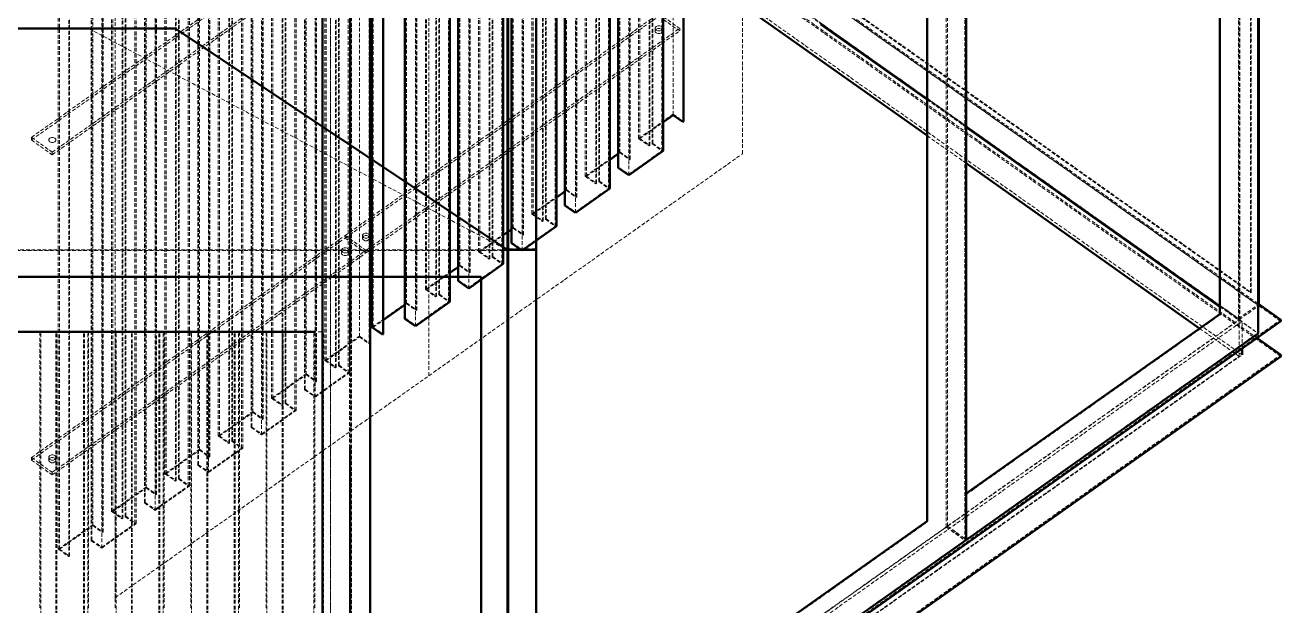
# Model space of a CAD drawing. Header units: millimetres. Extents: x -3516 to 3327, y -3082 to 3456.
# Drawn here: x 1629 to 3327, y -891 to -107 of the extents above; entities that cross this region are included whole.
import ezdxf

# ---------------------------------------------------------------- set-up
doc = ezdxf.new("R2010")
doc.units = ezdxf.units.MM
doc.linetypes.add('Hidden', pattern=[15, 5, -3, 5, -2])
for name, color, linetype, lineweight in [('Default', 7, 'Continuous', 50), ('Edges', 7, 'Hidden', 15), ('HiddenEdges', 2, 'Hidden', 15), ('HiddenSilhouettes', 2, 'Hidden', 15), ('HiddenWires', 7, 'Hidden', 15), ('Silhouettes', 7, 'Continuous', 50), ('Wires', 7, 'Hidden', 15)]:
    doc.layers.add(name, color=color, linetype=linetype, lineweight=lineweight)

# ---------------------------------------------------------------- blocks, each defined once
blk = doc.blocks.new('Left')
at = {"layer": 'Edges'}
blk.add_lwpolyline([(282.8, 1169.8), (848.8, 870.4)], dxfattribs=at)
for points in [[(216.5, 386.8, 0), (216.5, 759.8, 0)], [(282.5, 386.8, 0), (282.5, 759.8, 0)], [(318.5, 386.8, 0), (318.5, 759.8, 0)], [(384.5, 386.8, 0), (384.5, 759.8, 0)], [(420.5, 386.8, 0), (420.5, 759.8, 0)], [(486.5, 386.8, 0), (486.5, 759.8, 0)], [(522.5, 386.8, 0), (522.5, 759.8, 0)], [(588.5, 386.8, 0), (588.5, 759.8, 0)]]:
    blk.add_polyline3d(points, dxfattribs=at)
for points in [[(238.3, 759.8, 0)], [(239.5, 759.8, 0)], [(275.5, 759.8, 0)], [(276.7, 759.8, 0)], [(340.3, 759.8, 0)], [(341.5, 759.8, 0)], [(377.5, 759.8, 0)], [(378.7, 759.8, 0)], [(442.3, 759.8, 0)], [(443.5, 759.8, 0)], [(479.5, 759.8, 0)], [(480.7, 759.8, 0)], [(544.3, 759.8, 0)], [(545.5, 759.8, 0)]]:
    blk.add_polyline3d(points, close=True, dxfattribs=at)
at = {"layer": 'HiddenEdges'}
blk.add_lwpolyline([(848.8, 870.4), (850, 869.8)], dxfattribs=at)
for points in [[(886.8, 872.2, 0), (886.8, 1479.8, 0)], [(888, 886, 0), (886.8, 886, 0)], [(886.8, 872.2, 0), (850, 872.2, 0)], [(886.8, 869.8, 0), (850, 869.8, 0)], [(886.8, -1517.8, 0), (886.8, 869.8, 0)], [(888, 856, 0), (886.8, 856, 0)], [(238.3, -380.2, 0), (238.3, 759.8, 0)], [(239.5, -380.2, 0), (239.5, 759.8, 0)], [(275.5, -380.2, 0), (275.5, 759.8, 0)], [(276.7, -380.2, 0), (276.7, 759.8, 0)], [(340.3, -380.2, 0), (340.3, 759.8, 0)], [(341.5, -380.2, 0), (341.5, 759.8, 0)], [(377.5, -380.2, 0), (377.5, 759.8, 0)], [(378.7, -380.2, 0), (378.7, 759.8, 0)], [(442.3, -380.2, 0), (442.3, 759.8, 0)], [(443.5, -380.2, 0), (443.5, 759.8, 0)], [(479.5, -380.2, 0), (479.5, 759.8, 0)], [(480.7, -380.2, 0), (480.7, 759.8, 0)], [(544.3, -380.2, 0), (544.3, 759.8, 0)], [(545.5, -380.2, 0), (545.5, 759.8, 0)]]:
    blk.add_polyline3d(points, dxfattribs=at)
at = {"layer": 'HiddenSilhouettes'}
for points in [[(-290, 871, 0), (848.2, 871, 0)], [(848.8, 871, 0), (850, 871, 0)], [(848.8, 870.6, 0), (850, 869.8, 0)], [(217.7, -380.2, 0), (217.7, 759.8, 0)], [(281.3, -380.2, 0), (281.3, 759.8, 0)], [(319.7, -380.2, 0), (319.7, 759.8, 0)], [(383.3, -380.2, 0), (383.3, 759.8, 0)], [(421.7, -380.2, 0), (421.7, 759.8, 0)], [(485.3, -380.2, 0), (485.3, 759.8, 0)], [(523.7, -380.2, 0), (523.7, 759.8, 0)], [(587.3, -380.2, 0), (587.3, 759.8, 0)]]:
    blk.add_polyline3d(points, dxfattribs=at)
at = {"layer": 'HiddenWires'}
blk.add_polyline3d([(848.8, 869.8, 0), (850, 869.8, 0)], dxfattribs=at)
at = {"layer": 'Silhouettes'}
for points in [[(848.8, 869.8, 0), (848.8, 1479.8, 0)], [(888, 871, 0), (888, 1481, 0)], [(850, 869.8, 0), (850, 1191.7, 0)], [(-282.8, 1169.8, 0), (282.8, 1169.8, 0)], [(282.8, 1169.8, 0), (399.7, 1169.8, 0)], [(399.7, 1169.8, 0), (848.8, 870.6, 0)], [(848.2, 871, 0), (848.8, 871, 0)], [(848.8, 869.8, 0), (850, 869.8, 0)], [(848.8, -1520.2, 0), (848.8, 869.8, 0)], [(850, 794.5, 0), (850, 871, 0)], [(850, 871, 0), (888, 871, 0)], [(888, -1519, 0), (888, 871, 0)], [(-253.2, 834.2, 0), (813.2, 834.2, 0)], [(813.2, -1482.2, 0), (813.2, 834.2, 0)], [(850, 0, 0), (850, 794.5, 0)], [(173.5, 759.8, 0), (222.5, 759.8, 0)], [(174.7, 759.8, 0), (222.5, 759.8, 0)], [(216.5, 759.8, 0), (282.5, 759.8, 0)], [(275.5, 759.8, 0), (333.7, 759.8, 0)], [(276.7, 759.8, 0), (333.7, 759.8, 0)], [(318.5, 759.8, 0), (384.5, 759.8, 0)], [(377.5, 759.8, 0), (443.5, 759.8, 0)], [(378.7, 759.8, 0), (442.3, 759.8, 0)], [(420.5, 759.8, 0), (486.5, 759.8, 0)], [(479.5, 759.8, 0), (545.5, 759.8, 0)], [(480.7, 759.8, 0), (544.3, 759.8, 0)], [(522.5, 759.8, 0), (588.5, 759.8, 0)]]:
    blk.add_polyline3d(points, dxfattribs=at)
for points in [[(850, 871, 0)], [(217.7, 759.8, 0)], [(281.3, 759.8, 0)], [(319.7, 759.8, 0)], [(383.3, 759.8, 0)], [(421.7, 759.8, 0)], [(485.3, 759.8, 0)], [(523.7, 759.8, 0)], [(587.3, 759.8, 0)]]:
    blk.add_polyline3d(points, close=True, dxfattribs=at)
at = {"layer": 'Wires'}
for points in [[(-850, 869.8, 0), (848.8, 869.8, 0)], [(0, 759.8, 0), (600, 759.8, 0)], [(600, -380.2, 0), (600, 759.8, 0)]]:
    blk.add_polyline3d(points, dxfattribs=at)
blk = doc.blocks.new('Isometric')
at = {"layer": 'Edges'}
for points in [[(1863.7, -1528.8), (1863.7, 159.5)], [(1838.5, -1511), (1838.5, 141.7)], [(1813.3, -1503.6), (1813.3, 123.9)], [(1467.7, -1808.8), (1467.7, -120.5)], [(1468.5, -1809.1), (1468.5, -119.1)], [(1417.3, -1783.6), (1417.3, -156.1)], [(1073, -1234), (1073, -427.9)], [(1086.3, -1243.4), (1086.3, -437.3)], [(1012.9, -1315.3), (1012.9, -509.2)], [(940.8, -1366.3), (940.8, -560.2)], [(868.7, -1417.3), (868.7, -611.2)], [(796.6, -1468.3), (796.6, -662.2)], [(609.5, -2379.7), (609.5, -689.7)], [(724.4, -1519.3), (724.4, -713.2)], [(679.9, -1530.8), (679.9, -724.7)], [(1273.6, -1110.4), (1416.5, -1211.4)], [(1469.4, -1248.8), (1812.5, -1491.4)], [(1469.4, -1249.7), (1812.5, -1492.3)], [(636.4, -2400.7), (1895, -1510.7)], [(1469.4, -1746.8), (1813.3, -1503.6)], [(1469.4, -1772), (1838.5, -1511)], [(1812.5, -1503), (1813.3, -1503.6)], [(1469.4, -1807.6), (1863.7, -1528.8)], [(636.4, -2448), (1895, -1558)], [(1416.5, -1783), (1417.3, -1783.6)], [(663.3, -2316.8), (1417.3, -1783.6)], [(663.3, -2342), (1442.5, -1791)], [(1442.5, -1791), (1467.7, -1808.8)], [(663.3, -2377.6), (1467.7, -1808.8)]]:
    blk.add_lwpolyline(points, dxfattribs=at)
for points in [[(1442.5, -1791, 0), (1442.5, -138.3, 0)], [(662.4, -2379.1, 0), (662.4, -689.1, 0)], [(1087.2, -979.4, 0), (1416.5, -1212.3, 0)], [(1838.5, -1511, 0), (1863.7, -1528.8, 0)], [(636.4, -1684.5, 0), (636.4, -1531.3, 0)], [(636.4, -2411, 0), (1842.7, -1558, 0)]]:
    blk.add_polyline3d(points, dxfattribs=at)
blk.add_polyline3d([(1838.5, -1511, 0)], close=True, dxfattribs=at)
at = {"layer": 'HiddenEdges'}
for points in [[(-608.1, 257.2), (1895, -1512.8)], [(-634.3, 238.7), (1842.7, -1512.8)], [(-608.1, 209.8), (1895, -1560.2)], [(1854.7, -1473.6), (1854.7, 195.2)], [(1838.5, -1510.7), (1838.5, 179.3)], [(1468.5, -1746.2), (1468.5, -108.3)], [(1040.5, -1275.8), (1040.5, -469.7)], [(1045.5, -1272.3), (1045.5, -466.2)], [(1000.9, -1285), (1000.9, -478.9)], [(1014.2, -1294.4), (1014.2, -488.3)], [(968.4, -1326.8), (968.4, -520.7)], [(973.3, -1323.3), (973.3, -517.2)], [(928.8, -1336), (928.8, -529.9)], [(942.1, -1345.4), (942.1, -539.3)], [(927.5, -1355.7), (927.5, -549.6)], [(896.3, -1377.8), (896.3, -571.7)], [(901.2, -1374.3), (901.2, -568.2)], [(856.7, -1387), (856.7, -580.9)], [(870, -1396.4), (870, -590.3)], [(824.1, -1428.8), (824.1, -622.7)], [(829.1, -1425.3), (829.1, -619.2)], [(784.5, -1438), (784.5, -631.9)], [(797.8, -1447.4), (797.8, -641.3)], [(783.3, -1457.7), (783.3, -651.6)], [(635.5, -2359.2), (635.5, -670.9)], [(662.4, -2316.2), (662.4, -678.3)], [(752, -1479.8), (752, -673.7)], [(757, -1476.3), (757, -670.2)], [(599.8, -2361), (599.8, -692.2)], [(609.5, -2377.6), (609.5, -689.3)], [(712.4, -1489), (712.4, -682.9)], [(725.7, -1498.4), (725.7, -692.3)], [(711.1, -1508.7), (711.1, -702.6)], [(648.8, -1534), (648.8, -727.9)], [(662.1, -1543.4), (662.1, -737.3)], [(576.6, -1585), (576.6, -778.9)], [(616.2, -1575.8), (616.2, -769.7)], [(621.2, -1572.3), (621.2, -766.2)], [(589.9, -1594.4), (589.9, -788.3)], [(575.4, -1604.7), (575.4, -798.6)], [(504.5, -1636), (504.5, -829.9)], [(544.1, -1626.8), (544.1, -820.7)], [(549.1, -1623.3), (549.1, -817.2)], [(517.8, -1645.4), (517.8, -839.3)], [(516.5, -1666.3), (516.5, -860.2)], [(432.4, -1687), (432.4, -880.9)], [(472, -1677.8), (472, -871.7)], [(476.9, -1674.3), (476.9, -868.2)], [(445.7, -1696.4), (445.7, -890.3)], [(431.1, -1706.7), (431.1, -900.6)], [(444.4, -1717.3), (444.4, -911.2)], [(360.3, -1738), (360.3, -931.9)], [(399.9, -1728.8), (399.9, -922.7)], [(404.8, -1725.3), (404.8, -919.2)], [(373.6, -1747.4), (373.6, -941.3)], [(359, -1757.7), (359, -951.6)], [(372.3, -1768.3), (372.3, -962.2)], [(288.1, -1789), (288.1, -982.9)], [(327.7, -1779.8), (327.7, -973.7)], [(332.7, -1776.3), (332.7, -970.2)], [(301.4, -1798.4), (301.4, -992.3)], [(286.9, -1808.7), (286.9, -1002.6)], [(300.2, -1819.3), (300.2, -1013.2)], [(255.6, -1830.8), (255.6, -1024.7)], [(1299.7, -1092), (1863.7, -1490.8)], [(233.3, -1287.7), (233.3, -1284.2)], [(1838.5, -1511.5), (1838.5, -1378.2)], [(629.3, -1400.4), (629.3, -1396.9)], [(1812.5, -1491.4), (1837.6, -1509.2)], [(636.4, -2410.2), (1838.5, -1560.2)], [(233.3, -1720.4), (233.3, -1716.9)], [(1469.4, -1746.8), (1469.4, -1746.8)], [(1444.2, -1789.8), (1469.4, -1772)], [(636.4, -2360.7), (1442.5, -1790.7)]]:
    blk.add_lwpolyline(points, dxfattribs=at)
blk.add_lwpolyline([(1838.5, -1510.7)], close=True, dxfattribs=at)
for points in [[(999.6, -1304.7, 0), (999.6, -498.6, 0)], [(855.4, -1406.7, 0), (855.4, -600.6, 0)], [(588.7, -1615.3, 0), (588.7, -809.2, 0)], [(503.2, -1655.7, 0), (503.2, -849.6, 0)], [(1299.7, -1091.7, 0), (1865.3, -1491.7, 0)], [(1309.4, -1089.2, 0), (1853.9, -1474.2, 0)], [(1273.6, -1110.9, 0), (1839.3, -1510.9, 0)], [(1416.5, -1211.4, 0), (1469.4, -1248.8, 0)], [(1416.5, -1212.3, 0), (1469.4, -1249.7, 0)], [(1812.5, -1492.3, 0), (1838.5, -1510.7, 0)], [(1838.5, -1510.7, 0), (1864.5, -1529.1, 0)], [(1442.5, -1790.7, 0), (1468.5, -1809.1, 0)]]:
    blk.add_polyline3d(points, dxfattribs=at)
at = {"layer": 'HiddenSilhouettes'}
for points in [[(-608.1, 212), (1863, -1535.4)], [(-634.3, 193.5), (1842.7, -1558)], [(1853.9, -1474.2), (1853.9, 194.6)], [(1026.4, -1265.8), (1026.4, -459.7)], [(1028.1, -1265.8), (1028.1, -459.7)], [(1041.4, -1275.2), (1041.4, -469.1)], [(1044.6, -1272.9), (1044.6, -466.8)], [(1015.1, -1293.8), (1015.1, -487.7)], [(1057.9, -1282.3), (1057.9, -476.2)], [(954.2, -1316.8), (954.2, -510.7)], [(955.9, -1316.8), (955.9, -510.7)], [(969.2, -1326.2), (969.2, -520.1)], [(972.5, -1323.9), (972.5, -517.8)], [(942.9, -1344.8), (942.9, -538.7)], [(985.8, -1333.3), (985.8, -527.2)], [(882.1, -1367.8), (882.1, -561.7)], [(883.8, -1367.8), (883.8, -561.7)], [(897.1, -1377.2), (897.1, -571.1)], [(900.4, -1374.9), (900.4, -568.8)], [(870.8, -1395.8), (870.8, -589.7)], [(913.7, -1384.3), (913.7, -578.2)], [(810, -1418.8), (810, -612.7)], [(811.7, -1418.8), (811.7, -612.7)], [(825, -1428.2), (825, -622.1)], [(828.2, -1425.9), (828.2, -619.8)], [(798.7, -1446.8), (798.7, -640.7)], [(841.5, -1435.3), (841.5, -629.2)], [(637.2, -2360.9), (637.2, -670.9)], [(638.1, -2359.8), (638.1, -671.5)], [(739.6, -1469.8), (739.6, -663.7)], [(752.9, -1479.2), (752.9, -673.1)], [(756.1, -1476.9), (756.1, -670.8)], [(726.6, -1497.8), (726.6, -691.7)], [(769.4, -1486.3), (769.4, -680.2)], [(667.4, -1520.8), (667.4, -714.7)], [(662.9, -1542.8), (662.9, -736.7)], [(602.1, -1565.8), (602.1, -759.7)], [(603.8, -1565.8), (603.8, -759.7)], [(617.1, -1575.2), (617.1, -769.1)], [(620.3, -1572.9), (620.3, -766.8)], [(633.6, -1582.3), (633.6, -776.2)], [(635.3, -1582.3), (635.3, -776.2)], [(590.8, -1593.8), (590.8, -787.7)], [(530, -1616.8), (530, -810.7)], [(531.7, -1616.8), (531.7, -810.7)], [(574.5, -1605.3), (574.5, -799.2)], [(545, -1626.2), (545, -820.1)], [(548.2, -1623.9), (548.2, -817.8)], [(561.5, -1633.3), (561.5, -827.2)], [(563.2, -1633.3), (563.2, -827.2)], [(518.7, -1644.8), (518.7, -838.7)], [(457.9, -1667.8), (457.9, -861.7)], [(459.5, -1667.8), (459.5, -861.7)], [(502.4, -1656.3), (502.4, -850.2)], [(472.8, -1677.2), (472.8, -871.1)], [(476.1, -1674.9), (476.1, -868.8)], [(489.4, -1684.3), (489.4, -878.2)], [(491.1, -1684.3), (491.1, -878.2)], [(446.5, -1695.8), (446.5, -889.7)], [(385.7, -1718.8), (385.7, -912.7)], [(387.4, -1718.8), (387.4, -912.7)], [(430.3, -1707.3), (430.3, -901.2)], [(400.7, -1728.2), (400.7, -922.1)], [(404, -1725.9), (404, -919.8)], [(417.3, -1735.3), (417.3, -929.2)], [(419, -1735.3), (419, -929.2)], [(374.4, -1746.8), (374.4, -940.7)], [(205.1, -1267.7), (629.3, -967.7)], [(313.6, -1769.8), (313.6, -963.7)], [(315.3, -1769.8), (315.3, -963.7)], [(358.1, -1758.3), (358.1, -952.2)], [(328.6, -1779.2), (328.6, -973.1)], [(331.8, -1776.9), (331.8, -970.8)], [(345.1, -1786.3), (345.1, -980.2)], [(346.8, -1786.3), (346.8, -980.2)], [(302.3, -1797.8), (302.3, -991.7)], [(241.5, -1820.8), (241.5, -1014.7)], [(243.2, -1820.8), (243.2, -1014.7)], [(286, -1809.3), (286, -1003.2)], [(256.5, -1830.2), (256.5, -1024.1)], [(1053.6, -1100.4), (1081.9, -1120.4)], [(1310.3, -1088.6), (1854.7, -1473.6)], [(665.7, -1414.7), (1081.9, -1120.4)], [(1048.8, -1119.5), (1050.1, -1117.9), (1052.3, -1117), (1054.9, -1117), (1057.1, -1117.9), (1058.4, -1119.5), (1058.4, -1121.4), (1057.1, -1122.9), (1054.9, -1123.9), (1052.3, -1123.9), (1050.1, -1122.9), (1048.8, -1121.4)], [(1048.8, -1121.4), (1048.8, -1117.8)], [(1058.4, -1119.5), (1058.4, -1116)], [(1081.9, -1120.4), (1081.9, -1116.9)], [(1073, -1232.8), (1087.2, -1242.8)], [(205.1, -1267.7), (205.1, -1264.2)], [(205.1, -1264.2), (233.3, -1284.2)], [(205.1, -1267.7), (233.3, -1287.7)], [(1026.4, -1265.8), (1040.5, -1275.8)], [(1028.1, -1265.8), (1041.4, -1275.2)], [(1044.6, -1272.9), (1057.9, -1282.3)], [(1045.5, -1272.3), (1059.6, -1282.3)], [(1416.5, -1261.8), (1469.4, -1299.2)], [(954.2, -1316.8), (1000.9, -1283.8)], [(1000.9, -1283.8), (1015.1, -1293.8)], [(1000.9, -1285), (1014.2, -1294.4)], [(1012.9, -1314.1), (1057.9, -1282.3)], [(1040.5, -1275.8), (1041.4, -1275.2)], [(955.9, -1316.8), (987.5, -1294.5)], [(998.8, -1305.3), (999.6, -1304.7)], [(999.6, -1304.7), (1012.9, -1314.1)], [(1014.2, -1294.4), (1015.1, -1293.8)], [(954.2, -1316.8), (968.4, -1326.8)], [(955.9, -1316.8), (969.2, -1326.2)], [(972.5, -1323.9), (973.3, -1323.3)], [(972.5, -1323.9), (985.8, -1333.3)], [(973.3, -1323.3), (987.5, -1333.3)], [(882.1, -1367.8), (928.8, -1334.8)], [(928.8, -1334.8), (942.9, -1344.8)], [(928.8, -1336), (942.1, -1345.4)], [(940.8, -1365.1), (985.8, -1333.3)], [(942.1, -1345.4), (942.9, -1344.8)], [(629.3, -1396.9), (663.3, -1372.9)], [(882.1, -1367.8), (896.3, -1377.8)], [(883.8, -1367.8), (897.1, -1377.2)], [(900.4, -1374.9), (913.7, -1384.3)], [(901.2, -1374.3), (915.3, -1384.3)], [(629.3, -1400.4), (663.3, -1376.4)], [(810, -1418.8), (856.7, -1385.8)], [(856.7, -1385.8), (870.8, -1395.8)], [(856.7, -1387), (870, -1396.4)], [(896.3, -1377.8), (897.1, -1377.2)], [(205.1, -1696.9), (629.3, -1396.9)], [(205.1, -1700.4), (629.3, -1400.4)], [(629.3, -1396.9), (657.6, -1416.9)], [(629.3, -1400.4), (657.6, -1420.4)], [(652.8, -1399.5), (654.1, -1397.9), (656.3, -1397), (658.9, -1397), (661.1, -1397.9), (662.4, -1399.5), (662.4, -1401.4), (661.1, -1402.9), (658.9, -1403.9), (656.3, -1403.9), (654.1, -1402.9), (652.8, -1401.4)], [(652.8, -1401.4), (652.8, -1397.8)], [(662.4, -1399.5), (662.4, -1396)], [(811.7, -1418.8), (843.2, -1396.5)], [(854.5, -1407.3), (855.4, -1406.7)], [(855.4, -1406.7), (868.7, -1416.1)], [(624.5, -1419.5), (625.8, -1417.9), (628, -1417), (630.6, -1417), (632.9, -1417.9), (634.2, -1419.5), (634.2, -1421.4), (632.9, -1422.9), (630.6, -1423.9), (628, -1423.9), (625.8, -1422.9), (624.5, -1421.4)], [(624.5, -1421.4), (624.5, -1417.8)], [(634.2, -1419.5), (634.2, -1416)], [(657.6, -1416.9), (663.3, -1412.9)], [(657.6, -1420.4), (663.3, -1416.4)], [(657.6, -1420.4), (657.6, -1416.9)], [(810, -1418.8), (824.1, -1428.8)], [(811.7, -1418.8), (825, -1428.2)], [(828.2, -1425.9), (829.1, -1425.3)], [(828.2, -1425.9), (841.5, -1435.3)], [(829.1, -1425.3), (843.2, -1435.3)], [(737.9, -1469.8), (784.5, -1436.8)], [(782.4, -1439.5), (784.5, -1438)], [(784.5, -1436.8), (798.7, -1446.8)], [(784.5, -1438), (797.8, -1447.4)], [(796.6, -1467.1), (841.5, -1435.3)], [(824.1, -1428.8), (825, -1428.2)], [(739.6, -1469.8), (771.1, -1447.5)], [(782.4, -1458.3), (783.3, -1457.7)], [(783.3, -1457.7), (796.6, -1467.1)], [(797.8, -1447.4), (798.7, -1446.8)], [(737.9, -1469.8), (752, -1479.8)], [(739.6, -1469.8), (752.9, -1479.2)], [(756.1, -1476.9), (757, -1476.3)], [(756.1, -1476.9), (769.4, -1486.3)], [(757, -1476.3), (771.1, -1486.3)], [(665.7, -1520.8), (712.4, -1487.8)], [(712.4, -1487.8), (726.6, -1497.8)], [(712.4, -1489), (725.7, -1498.4)], [(752, -1479.8), (752.9, -1479.2)], [(1837.6, -1509.2), (1863.7, -1490.8)], [(636.4, -2360.7), (1838.5, -1510.7)], [(710.3, -1509.3), (711.1, -1508.7)], [(725.7, -1498.4), (726.6, -1497.8)], [(636.4, -2365.8), (1842.7, -1512.8)], [(667.4, -1520.8), (680.7, -1530.2)], [(1842.7, -1549.8), (1842.7, -1512.8)], [(603.8, -1565.8), (648.8, -1534)], [(648.8, -1534), (662.1, -1543.4)], [(602.1, -1565.8), (616.2, -1575.8)], [(603.8, -1565.8), (617.1, -1575.2)], [(616.2, -1575.8), (617.1, -1575.2)], [(620.3, -1572.9), (621.2, -1572.3)], [(620.3, -1572.9), (633.6, -1582.3)], [(531.7, -1616.8), (576.6, -1585)], [(576.6, -1583.8), (590.8, -1593.8)], [(576.6, -1585), (589.9, -1594.4)], [(588.7, -1614.1), (633.6, -1582.3)], [(588.7, -1615.3), (635.3, -1582.3)], [(575.4, -1604.7), (588.7, -1614.1)], [(530, -1616.8), (544.1, -1626.8)], [(531.7, -1616.8), (545, -1626.2)], [(548.2, -1623.9), (561.5, -1633.3)], [(549.1, -1623.3), (563.2, -1633.3)], [(459.5, -1667.8), (504.5, -1636)], [(504.5, -1636), (517.8, -1645.4)], [(517.8, -1645.4), (518.7, -1644.8)], [(502.4, -1656.3), (503.2, -1655.7)], [(502.4, -1656.3), (516.5, -1666.3)], [(503.2, -1655.7), (516.5, -1665.1)], [(457.9, -1667.8), (472, -1677.8)], [(459.5, -1667.8), (472.8, -1677.2)], [(472, -1677.8), (472.8, -1677.2)], [(476.1, -1674.9), (476.9, -1674.3)], [(476.1, -1674.9), (489.4, -1684.3)], [(476.9, -1674.3), (491.1, -1684.3)], [(205.1, -1700.4), (205.1, -1696.9)], [(205.1, -1696.9), (233.3, -1716.9)], [(236.9, -1694.4), (238.2, -1696), (238.2, -1697.8), (236.9, -1699.4), (234.6, -1700.3), (232.1, -1700.3), (229.8, -1699.4), (228.5, -1697.8), (228.5, -1696), (229.8, -1694.4), (232.1, -1693.5), (234.6, -1693.5), (236.9, -1694.4)], [(228.5, -1699.5), (229.8, -1697.9), (232.1, -1697), (234.6, -1697), (236.9, -1697.9), (238.2, -1699.5), (238.2, -1701.4), (236.9, -1702.9), (234.6, -1703.9), (232.1, -1703.9), (229.8, -1702.9), (228.5, -1701.4)], [(228.5, -1701.4), (228.5, -1697.8)], [(238.2, -1699.5), (238.2, -1696)], [(385.7, -1718.8), (432.4, -1685.8)], [(432.4, -1685.8), (446.5, -1695.8)], [(432.4, -1687), (445.7, -1696.4)], [(444.4, -1716.1), (489.4, -1684.3)], [(444.4, -1717.3), (491.1, -1684.3)], [(205.1, -1700.4), (233.3, -1720.4)], [(431.1, -1706.7), (444.4, -1716.1)], [(385.7, -1718.8), (399.9, -1728.8)], [(387.4, -1718.8), (400.7, -1728.2)], [(404, -1725.9), (404.8, -1725.3)], [(404, -1725.9), (417.3, -1735.3)], [(404.8, -1725.3), (419, -1735.3)], [(315.3, -1769.8), (360.3, -1738)], [(360.3, -1738), (373.6, -1747.4)], [(372.3, -1767.1), (417.3, -1735.3)], [(372.3, -1768.3), (419, -1735.3)], [(1468.5, -1746.2), (1469.4, -1746.8)], [(358.1, -1758.3), (359, -1757.7)], [(358.1, -1758.3), (372.3, -1768.3)], [(359, -1757.7), (372.3, -1767.1)], [(313.6, -1769.8), (327.7, -1779.8)], [(315.3, -1769.8), (328.6, -1779.2)], [(327.7, -1779.8), (328.6, -1779.2)], [(331.8, -1776.9), (332.7, -1776.3)], [(331.8, -1776.9), (345.1, -1786.3)], [(332.7, -1776.3), (346.8, -1786.3)], [(241.5, -1820.8), (288.1, -1787.8)], [(243.2, -1820.8), (288.1, -1789)], [(288.1, -1787.8), (302.3, -1797.8)], [(288.1, -1789), (301.4, -1798.4)], [(300.2, -1818.1), (345.1, -1786.3)], [(300.2, -1819.3), (346.8, -1786.3)], [(301.4, -1798.4), (302.3, -1797.8)], [(1444.2, -1789.8), (1469.4, -1807.6)], [(286, -1809.3), (300.2, -1819.3)], [(286.9, -1808.7), (300.2, -1818.1)], [(241.5, -1820.8), (255.6, -1830.8)], [(243.2, -1820.8), (256.5, -1830.2)], [(255.6, -1830.8), (256.5, -1830.2)]]:
    blk.add_lwpolyline(points, dxfattribs=at)
for points in [[(1048.8, -1116), (1050.1, -1114.4), (1052.3, -1113.5), (1054.9, -1113.5), (1057.1, -1114.4), (1058.4, -1116), (1058.4, -1117.8), (1057.1, -1119.4), (1054.9, -1120.3), (1052.3, -1120.3), (1050.1, -1119.4), (1048.8, -1117.8)], [(652.8, -1396), (654.1, -1394.4), (656.3, -1393.5), (658.9, -1393.5), (661.1, -1394.4), (662.4, -1396), (662.4, -1397.8), (661.1, -1399.4), (658.9, -1400.3), (656.3, -1400.3), (654.1, -1399.4), (652.8, -1397.8)], [(624.5, -1416), (625.8, -1414.4), (628, -1413.5), (630.6, -1413.5), (632.9, -1414.4), (634.2, -1416), (634.2, -1417.8), (632.9, -1419.4), (630.6, -1420.3), (628, -1420.3), (625.8, -1419.4), (624.5, -1417.8)]]:
    blk.add_lwpolyline(points, close=True, dxfattribs=at)
for points in [[(-608.1, 259.3, 0), (1865.3, -1489.7, 0)], [(1837.6, -1509.2, 0), (1837.6, 179.1, 0)], [(1839.3, -1510.9, 0), (1839.3, 178.7, 0)], [(1444.2, -1789.8, 0), (1444.2, -101.5, 0)], [(737.9, -1469.8, 0), (737.9, -663.7, 0)], [(205.1, -1264.2, 0), (629.3, -964.2, 0)], [(233.3, -1284.2, 0), (657.6, -984.2, 0)], [(233.3, -1287.7, 0), (657.6, -987.7, 0)], [(665.7, -1371.2, 0), (1053.6, -1096.9, 0)], [(665.7, -1374.7, 0), (1053.6, -1100.4, 0)], [(1053.6, -1096.9, 0), (1081.9, -1116.9, 0)], [(665.7, -1411.2, 0), (1081.9, -1116.9, 0)], [(1416.5, -1213.1, 0), (1469.4, -1250.5, 0)], [(1026.4, -1265.8, 0), (1073, -1232.8, 0)], [(1028.1, -1265.8, 0), (1059.6, -1243.5, 0)], [(1044.6, -1272.9, 0), (1045.5, -1272.3, 0)], [(998.8, -1286.5, 0), (1000.9, -1285, 0)], [(926.7, -1337.5, 0), (928.8, -1336, 0)], [(968.4, -1326.8, 0), (969.2, -1326.2, 0)], [(883.8, -1367.8, 0), (915.3, -1345.5, 0)], [(926.7, -1356.3, 0), (927.5, -1355.7, 0)], [(927.5, -1355.7, 0), (940.8, -1365.1, 0)], [(900.4, -1374.9, 0), (901.2, -1374.3, 0)], [(854.5, -1388.5, 0), (856.7, -1387, 0)], [(868.7, -1416.1, 0), (913.7, -1384.3, 0)], [(870, -1396.4, 0), (870.8, -1395.8, 0)], [(233.3, -1716.9, 0), (657.6, -1416.9, 0)], [(233.3, -1720.4, 0), (657.6, -1420.4, 0)], [(1853.9, -1474.2, 0), (1854.7, -1473.6, 0)], [(710.3, -1490.5, 0), (712.4, -1489, 0)], [(724.4, -1518.1, 0), (769.4, -1486.3, 0)], [(1812.5, -1493.1, 0), (1838.5, -1511.5, 0)], [(1838.5, -1510.7, 0), (1864.5, -1492.3, 0)], [(667.4, -1520.8, 0), (680.7, -1511.4, 0)], [(711.1, -1508.7, 0), (724.4, -1518.1, 0)], [(1838.5, -1560.2, 0), (1838.5, -1510.7, 0)], [(1838.5, -1511.5, 0), (1839.3, -1510.9, 0)], [(1785.1, -1522.4, 0), (1838.5, -1560.2, 0)], [(602.1, -1565.8, 0), (648.8, -1532.8, 0)], [(648.8, -1532.8, 0), (662.9, -1542.8, 0)], [(662.1, -1543.4, 0), (662.9, -1542.8, 0)], [(621.2, -1572.3, 0), (635.3, -1582.3, 0)], [(530, -1616.8, 0), (576.6, -1583.8, 0)], [(589.9, -1594.4, 0), (590.8, -1593.8, 0)], [(574.5, -1605.3, 0), (575.4, -1604.7, 0)], [(574.5, -1605.3, 0), (588.7, -1615.3, 0)], [(544.1, -1626.8, 0), (545, -1626.2, 0)], [(548.2, -1623.9, 0), (549.1, -1623.3, 0)], [(457.9, -1667.8, 0), (504.5, -1634.8, 0)], [(504.5, -1634.8, 0), (518.7, -1644.8, 0)], [(516.5, -1665.1, 0), (561.5, -1633.3, 0)], [(516.5, -1666.3, 0), (563.2, -1633.3, 0)], [(387.4, -1718.8, 0), (432.4, -1687, 0)], [(445.7, -1696.4, 0), (446.5, -1695.8, 0)], [(430.3, -1707.3, 0), (431.1, -1706.7, 0)], [(430.3, -1707.3, 0), (444.4, -1717.3, 0)], [(399.9, -1728.8, 0), (400.7, -1728.2, 0)], [(313.6, -1769.8, 0), (360.3, -1736.8, 0)], [(360.3, -1736.8, 0), (374.4, -1746.8, 0)], [(373.6, -1747.4, 0), (374.4, -1746.8, 0)], [(1468.5, -1746.2, 0), (1469.4, -1745.6, 0)], [(1469.4, -1746.8, 0), (1469.4, -1746.8, 0)], [(286, -1809.3, 0), (286.9, -1808.7, 0)]]:
    blk.add_polyline3d(points, dxfattribs=at)
blk.add_polyline3d([(1468.5, -1746.2, 0)], close=True, dxfattribs=at)
at = {"layer": 'HiddenWires'}
for points in [[(318.2, -1886.5), (318.2, -1080.4)], [(228.5, -1266.8), (229.8, -1265.2)], [(229.8, -1265.2), (232.1, -1264.3)], [(229.8, -1270.2), (232.1, -1271.1)], [(232.1, -1271.1), (234.6, -1271.1)], [(234.6, -1264.3), (236.9, -1265.2)], [(236.9, -1265.2), (238.2, -1266.8)], [(236.9, -1270.2), (238.2, -1268.6)], [(318.2, -1886.5), (663.3, -1642.5)]]:
    blk.add_lwpolyline(points, dxfattribs=at)
for points in [[(228.5, -1268.6, 0), (228.5, -1266.8, 0)], [(228.5, -1268.6, 0), (229.8, -1270.2, 0)], [(232.1, -1264.3, 0), (234.6, -1264.3, 0)], [(234.6, -1271.1, 0), (236.9, -1270.2, 0)], [(238.2, -1268.6, 0), (238.2, -1266.8, 0)]]:
    blk.add_polyline3d(points, dxfattribs=at)
at = {"layer": 'Silhouettes'}
for points in [[(1865.3, -1491.7), (1865.3, 198.3)], [(1864.5, -1529.1), (1864.5, 160.9)], [(1469.4, -1807.6), (1469.4, -119.3)], [(1416.5, -1783), (1416.5, -156.7)], [(1087.2, -1242.8), (1087.2, -436.7)], [(1059.6, -1282.3), (1059.6, -476.2)], [(998.8, -1305.3), (998.8, -499.2)], [(987.5, -1333.3), (987.5, -527.2)], [(926.7, -1356.3), (926.7, -550.2)], [(915.3, -1384.3), (915.3, -578.2)], [(854.5, -1407.3), (854.5, -601.2)], [(843.2, -1435.3), (843.2, -629.2)], [(782.4, -1458.3), (782.4, -652.2)], [(636.4, -1531.3), (636.4, -670.7)], [(598.9, -2361.6), (598.9, -692.8)], [(663.3, -2377.6), (663.3, -689.3)], [(771.1, -1486.3), (771.1, -680.2)], [(710.3, -1509.3), (710.3, -703.2)], [(665.7, -1520.8), (665.7, -714.7)], [(680.7, -1530.2), (680.7, -724.1)], [(1087.2, -1028.9), (1416.5, -1261.8)], [(1272.8, -1110.7), (1302.8, -1131.9)], [(1272.8, -1111.5), (1416.5, -1213.1)], [(1059.6, -1243.5), (1073, -1234)], [(1073, -1234), (1086.3, -1243.4)], [(1086.3, -1243.4), (1087.2, -1242.8)], [(987.5, -1294.5), (998.8, -1286.5)], [(1012.9, -1315.3), (1059.6, -1282.3)], [(998.8, -1305.3), (1012.9, -1315.3)], [(1469.4, -1299.2), (1785.1, -1522.4)], [(915.3, -1345.5), (926.7, -1337.5)], [(940.8, -1366.3), (987.5, -1333.3)], [(663.3, -1372.9), (665.7, -1371.2)], [(663.3, -1376.4), (665.7, -1374.7)], [(843.2, -1396.5), (854.5, -1388.5)], [(868.7, -1417.3), (915.3, -1384.3)], [(854.5, -1407.3), (868.7, -1417.3)], [(663.3, -1412.9), (665.7, -1411.2)], [(663.3, -1416.4), (665.7, -1414.7)], [(771.1, -1447.5), (782.4, -1439.5)], [(796.6, -1468.3), (843.2, -1435.3)], [(782.4, -1458.3), (796.6, -1468.3)], [(724.4, -1519.3), (771.1, -1486.3)], [(1865.3, -1489.7), (1895, -1510.7)], [(710.3, -1509.3), (724.4, -1519.3)], [(1469.4, -1745.6), (1812.5, -1503)], [(1895, -1512.8), (1895, -1510.7)], [(636.4, -2402.8), (1895, -1512.8)], [(679.9, -1530.8), (680.7, -1530.2)], [(1468.5, -1809.1), (1864.5, -1529.1)], [(636.4, -2450.2), (1895, -1560.2)], [(1842.7, -1558), (1842.7, -1549.8)], [(1895, -1560.2), (1895, -1558)], [(636.4, -2360.7), (636.4, -1684.5)], [(663.3, -2315.6), (1416.5, -1783)], [(662.4, -2379.1), (1468.5, -1809.1)]]:
    blk.add_lwpolyline(points, dxfattribs=at)
for points in [[(1812.5, -1503, 0), (1812.5, 123.3, 0)], [(1469.4, -1250.5, 0), (1812.5, -1493.1, 0)], [(926.7, -1356.3, 0), (940.8, -1366.3, 0)], [(680.7, -1511.4, 0), (710.3, -1490.5, 0)], [(1864.5, -1492.3, 0), (1865.3, -1491.7, 0)], [(665.7, -1520.8, 0), (679.9, -1530.8, 0)], [(1863, -1535.4, 0), (1895, -1558, 0)]]:
    blk.add_polyline3d(points, dxfattribs=at)
at = {"layer": 'Wires'}
for points in [[(1166.7, -1286.5), (1166.7, -480.4)], [(742.5, -1586.5), (742.5, -780.4)], [(742.5, -1586.5), (1166.7, -1286.5)], [(663.3, -1642.5), (742.5, -1586.5)]]:
    blk.add_lwpolyline(points, dxfattribs=at)

msp = doc.modelspace()

# ---------------------------------------------------------------- block references
at = {"layer": 'Default'}
for name, p in [('Isometric', (1432.1667, 1006)), ('Left', (1432.1667, -1281))]:
    msp.add_blockref(name, p, dxfattribs=at)

doc.saveas('drawing.dxf')
